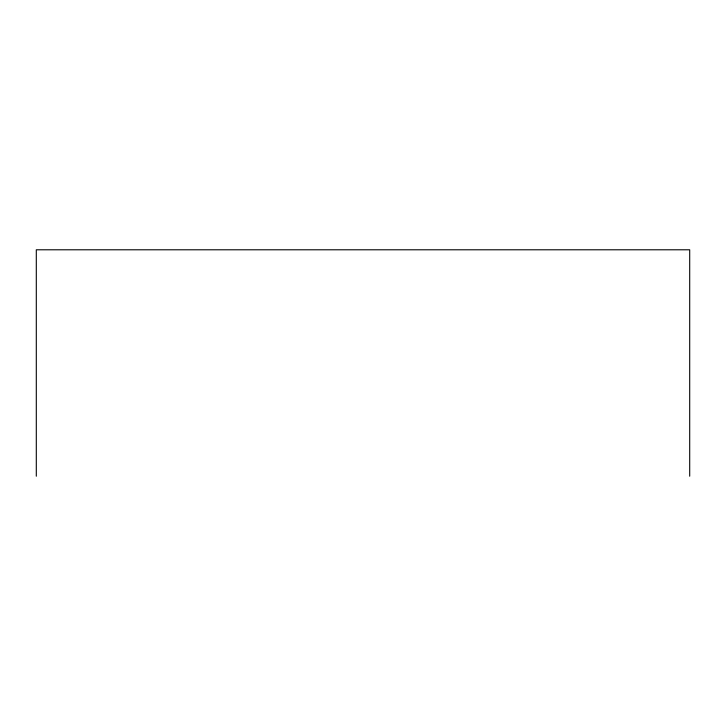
<?xml version="1.0" encoding="UTF-8"?>
<svg xmlns="http://www.w3.org/2000/svg" width="726" height="726" viewBox="0 0 726 726"><rect width="100%" height="100%" fill="white"/><g stroke="black" fill="none" stroke-linecap="round" stroke-linejoin="round"><path stroke-width="1.09" d="M689.7 476.211L689.7 249.789L36.3 249.789L36.3 476.211"/></g></svg>
